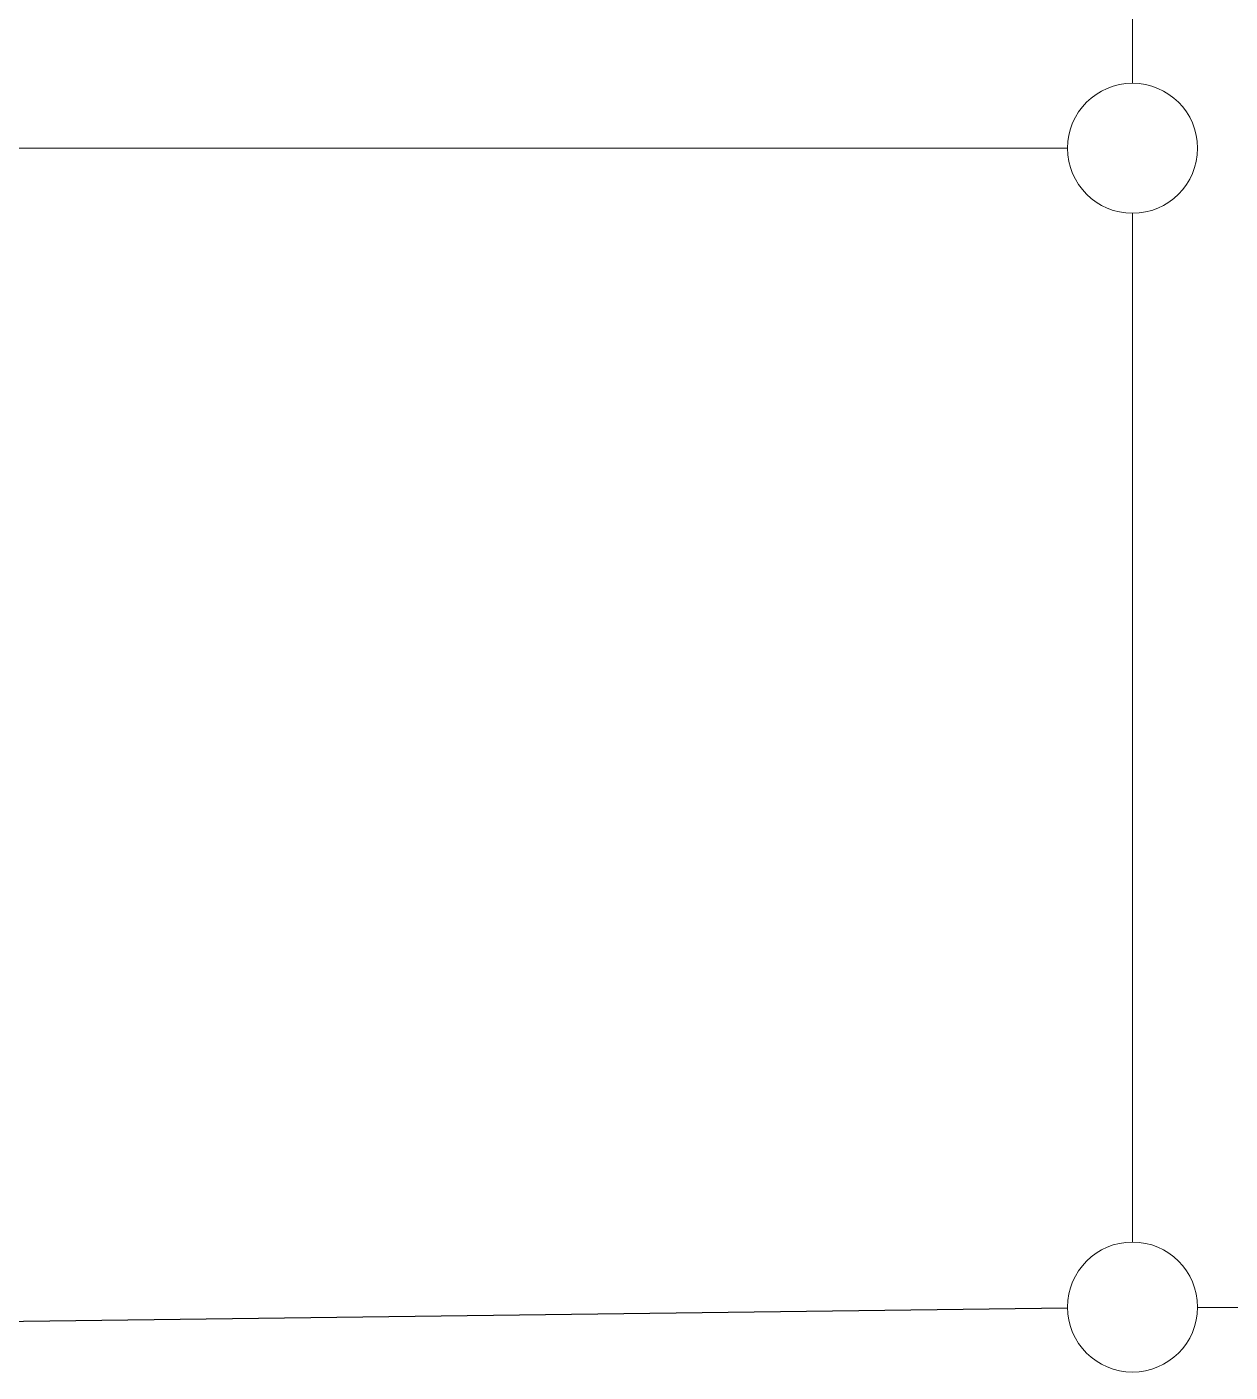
# Model space of a CAD drawing. Header units: inches. Extents: x 47316 to 59086, y 3141 to 11743.
# Drawn here: x 52955 to 53001.3, y 9717.7 to 9769.5 of the extents above; entities that cross this region are included whole.
import ezdxf

# ---------------------------------------------------------------- set-up
doc = ezdxf.new("R2010")
doc.units = ezdxf.units.IN
doc.header["$MEASUREMENT"] = 0
doc.styles.get("Standard").update_dxf_attribs({"font": ''})
doc.styles.get('Standard').set_extended_font_data('SimSun')
doc.linetypes.add('_VH_FELT_TAPE', pattern='A,0.4,-0.7,["FELT",Standard,S=0.3,R=0,X=-0.5,Y=-0.15],-0.7', length=1.8)

msp = doc.modelspace()

# ---------------------------------------------------------------- linework, layer by layer
at = {"color": 0, "linetype": '_VH_FELT_TAPE', "lineweight": 15, "ltscale": 5}
for p, q in [((52997.528, 9811.074), (52997.528, 9767.295)), ((52995.028, 9764.795), (52927.021, 9764.795)), ((52997.528, 9722.739), (52997.528, 9762.295)), ((53038.419, 9720.048), (53000.028, 9720.228))]:
    msp.add_line(p, q, dxfattribs=at)
at = {"color": 0, "linetype": '_VH_FELT_TAPE', "lineweight": -3, "ltscale": 5}
msp.add_line((52864.903, 9718.558), (52995.028, 9720.208), dxfattribs=at)
at = {"color": 0, "linetype": 'Continuous', "lineweight": 15}
for centre in [(52997.528, 9764.795), (52997.528, 9720.239)]:
    msp.add_circle(centre, 2.5, dxfattribs=at)

doc.saveas('drawing.dxf')
